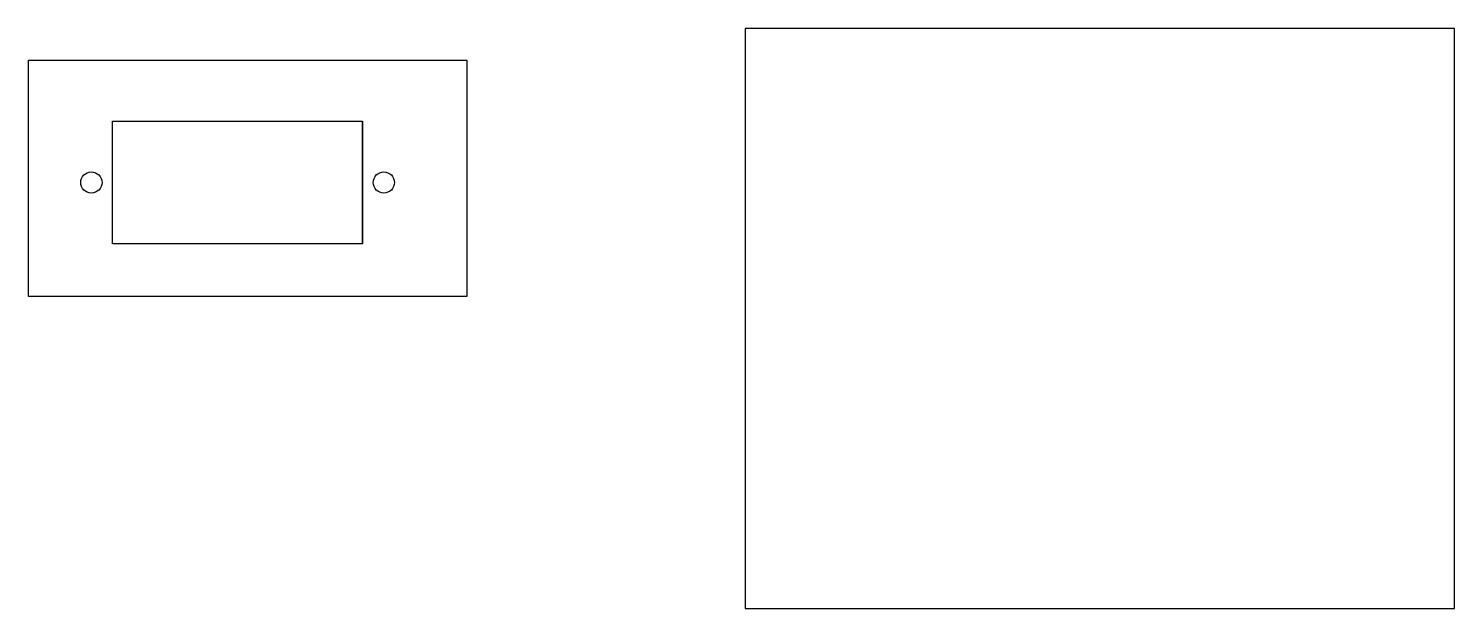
# Model space of a CAD drawing. Header units: millimetres. Extents: x -109 to 129, y -89 to 134.
# Drawn here: x -5.2 to 128.8, y -89.1 to -34.6 of the extents above; entities outside this region: 1.
import ezdxf

# ---------------------------------------------------------------- set-up
doc = ezdxf.new("R2010")
doc.units = ezdxf.units.MM
doc.header["$MEASUREMENT"] = 0
doc.layers.get('0').update_dxf_attribs({"linetype": 'CONTINUOUS'})

msp = doc.modelspace()

# ---------------------------------------------------------------- linework, layer by layer
at = {"linetype": 'Continuous'}
for p, q in [((-108.53, 134.35), (-108.53, 134.35)), ((26.17, -54.78), (26.17, -43.28))]:
    msp.add_line(p, q, dxfattribs=at)
for points in [[(62.14, -89.06), (128.84, -89.06), (128.84, -34.56), (62.14, -34.56)], [(-5.24, -37.52), (35.98, -37.52), (35.98, -59.73), (-5.24, -59.73)], [(2.67, -43.28), (26.17, -43.28), (26.17, -54.78), (2.67, -54.78)]]:
    msp.add_lwpolyline(points, close=True, dxfattribs=at)
for centre in [(0.67, -49.03), (28.17, -49.03)]:
    msp.add_circle(centre, 1, dxfattribs=at)

doc.saveas('drawing.dxf')
